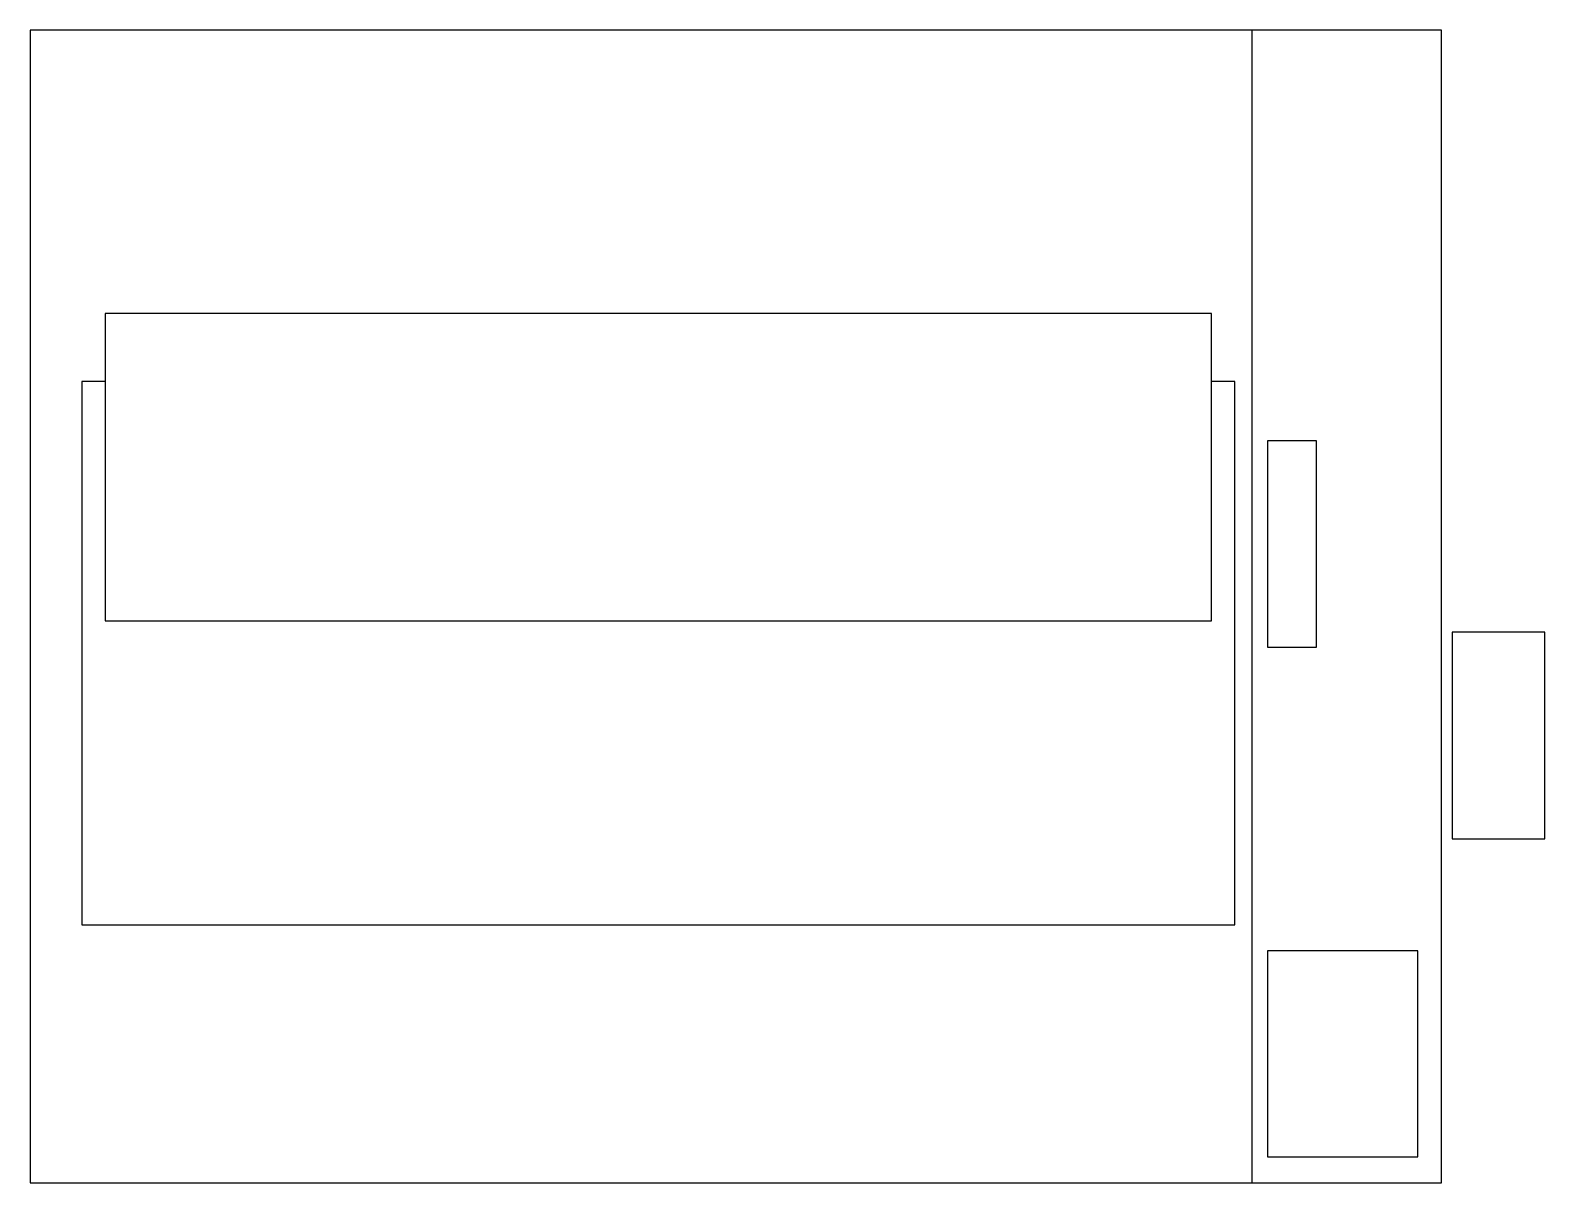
# Model space of a CAD drawing. Extents: x 20.525 to 20.965, y 30.427 to 30.762.
import ezdxf

# ---------------------------------------------------------------- set-up
doc = ezdxf.new("R2010")
doc.units = 0
doc.header["$MEASUREMENT"] = 0
doc.layers.add('E-ESCRITORIO', color=1, linetype='CONTINUOUS')

msp = doc.modelspace()

# ---------------------------------------------------------------- linework, layer by layer
at = {"layer": 'E-ESCRITORIO'}
msp.add_line((20.88034, 30.42651), (20.88034, 30.76151), dxfattribs=at)
for points in [[(20.93535, 30.42651), (20.93535, 30.76151), (20.52535, 30.76151), (20.52535, 30.42651)], [(20.86858, 30.58987), (20.86858, 30.67918), (20.54712, 30.67918), (20.54712, 30.58987)], [(20.899, 30.58215), (20.899, 30.64215), (20.8848, 30.64215), (20.8848, 30.58215)], [(20.96535, 30.52651), (20.96535, 30.58651), (20.93847, 30.58651), (20.93847, 30.52651)], [(20.92849, 30.434), (20.92849, 30.49388), (20.8848, 30.49388), (20.8848, 30.434)]]:
    msp.add_lwpolyline(points, close=True, dxfattribs=at)
for points in [[(20.54712, 30.65937), (20.54035, 30.65937), (20.54035, 30.50151), (20.87535, 30.50151)], [(20.87535, 30.50151), (20.87535, 30.65937), (20.86858, 30.65937)]]:
    msp.add_lwpolyline(points, dxfattribs=at)

doc.saveas('drawing.dxf')
